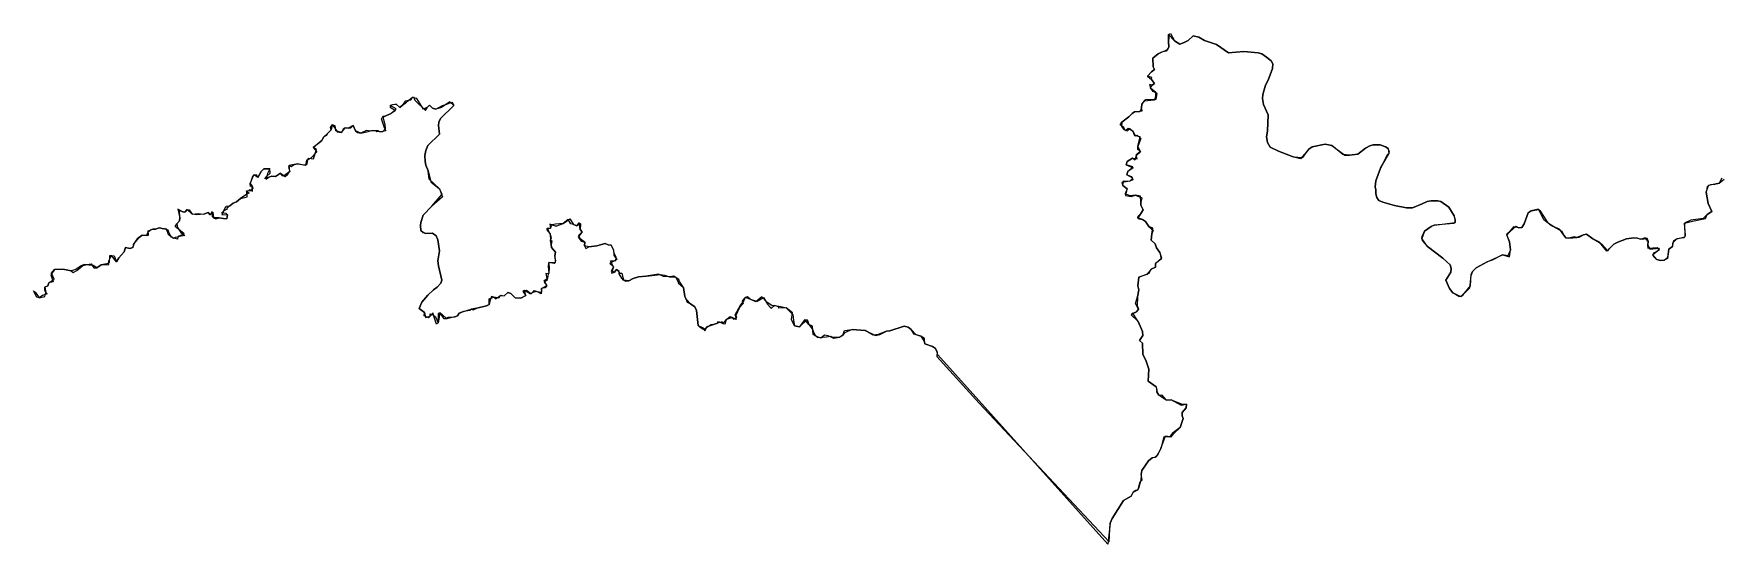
# Model space of a CAD drawing. Extents: x -74 to -34.8, y -33.8 to 5.3.
# Drawn here: x -48.445 to -47.243, y -13.468 to -13.103 of the extents above; entities that cross this region are included whole.
import ezdxf

# ---------------------------------------------------------------- set-up
doc = ezdxf.new("R2010")
doc.units = 0
doc.header["$LTSCALE"] = 2
doc.layers.add('UFEBRASIL', color=7, linetype='Continuous')

msp = doc.modelspace()

# ---------------------------------------------------------------- linework, layer by layer
at = {"layer": 'UFEBRASIL'}
for points in [[(-48.4449, -13.2868), (-48.4434, -13.2878), (-48.4408, -13.2917), (-48.4369, -13.2907), (-48.4362, -13.2879), (-48.4368, -13.2864), (-48.4369, -13.2842), (-48.4347, -13.2832), (-48.434, -13.2811), (-48.4302, -13.2785), (-48.4321, -13.2742), (-48.4299, -13.2716), (-48.4241, -13.2713), (-48.4181, -13.2724), (-48.4167, -13.2736), (-48.4139, -13.2722), (-48.4097, -13.2687), (-48.4068, -13.268), (-48.4038, -13.2674), (-48.4019, -13.2704), (-48.3998, -13.2702), (-48.3967, -13.2681), (-48.3912, -13.2679), (-48.3913, -13.2652), (-48.3892, -13.2616), (-48.3875, -13.2618), (-48.3857, -13.2661), (-48.384, -13.2631), (-48.3803, -13.2588), (-48.3794, -13.2559), (-48.3761, -13.2565), (-48.3741, -13.2559), (-48.3728, -13.2527), (-48.3696, -13.2487), (-48.3675, -13.247), (-48.363, -13.247), (-48.3631, -13.244), (-48.3597, -13.2427), (-48.358, -13.2428), (-48.3553, -13.2418), (-48.352, -13.2424), (-48.3509, -13.2419), (-48.3497, -13.2442), (-48.349, -13.2462), (-48.345, -13.249), (-48.3437, -13.2484), (-48.3419, -13.2481), (-48.3415, -13.2476), (-48.3374, -13.246), (-48.3402, -13.2438), (-48.344, -13.2408), (-48.3428, -13.2388), (-48.3407, -13.2368), (-48.3406, -13.2347), (-48.3407, -13.2296), (-48.3368, -13.2302), (-48.3354, -13.2287), (-48.3338, -13.2288), (-48.3317, -13.232), (-48.3275, -13.2314), (-48.3235, -13.2319), (-48.3204, -13.2308), (-48.319, -13.2324), (-48.317, -13.2306), (-48.3166, -13.2346), (-48.3148, -13.2352), (-48.3125, -13.2345), (-48.3095, -13.235), (-48.3071, -13.2354), (-48.3065, -13.2325), (-48.3075, -13.2315), (-48.3108, -13.2313), (-48.3091, -13.2296), (-48.3085, -13.2279), (-48.3076, -13.2263), (-48.3049, -13.226), (-48.3025, -13.2241), (-48.3001, -13.2231), (-48.2974, -13.2208), (-48.2926, -13.2196), (-48.2928, -13.2163), (-48.2931, -13.2154), (-48.2899, -13.215), (-48.2888, -13.2156), (-48.289, -13.212), (-48.2901, -13.2122), (-48.2903, -13.2102), (-48.2879, -13.204), (-48.2862, -13.2036), (-48.285, -13.2059), (-48.2825, -13.2016), (-48.2806, -13.1997), (-48.2765, -13.1995), (-48.278, -13.2029), (-48.2786, -13.2049), (-48.2791, -13.207), (-48.2775, -13.2057), (-48.2753, -13.2049), (-48.2724, -13.205), (-48.2687, -13.2028), (-48.2654, -13.205), (-48.2635, -13.2035), (-48.2622, -13.2016), (-48.2627, -13.1972), (-48.2611, -13.1979), (-48.2591, -13.1965), (-48.2564, -13.1961), (-48.2509, -13.197), (-48.2497, -13.1961), (-48.2493, -13.1932), (-48.2486, -13.1919), (-48.2453, -13.1924), (-48.2432, -13.1858), (-48.2455, -13.1845), (-48.239, -13.179), (-48.2379, -13.1768), (-48.2352, -13.1744), (-48.2327, -13.1718), (-48.2332, -13.1701), (-48.2319, -13.1682), (-48.2304, -13.1701), (-48.2284, -13.1733), (-48.2252, -13.1737), (-48.2227, -13.1703), (-48.2205, -13.1706), (-48.2187, -13.1704), (-48.2169, -13.1686), (-48.2154, -13.1726), (-48.2138, -13.1736), (-48.2116, -13.1741), (-48.2062, -13.173), (-48.204, -13.1722), (-48.1993, -13.1723), (-48.1982, -13.1729), (-48.1959, -13.173), (-48.1939, -13.1709), (-48.1941, -13.1683), (-48.1958, -13.162), (-48.1932, -13.1615), (-48.19, -13.16), (-48.1863, -13.1568), (-48.1906, -13.1545), (-48.1888, -13.1537), (-48.1864, -13.1535), (-48.1838, -13.1558), (-48.1817, -13.1541), (-48.1789, -13.1521), (-48.1783, -13.1513), (-48.175, -13.1487), (-48.1739, -13.1481), (-48.1729, -13.1507), (-48.1654, -13.1579), (-48.164, -13.1555), (-48.1625, -13.1541), (-48.1603, -13.1562), (-48.158, -13.157), (-48.1532, -13.1543), (-48.151, -13.1536), (-48.1467, -13.152), (-48.1451, -13.1544), (-48.1547, -13.1636), (-48.1559, -13.1662), (-48.1561, -13.1687), (-48.1555, -13.1749), (-48.1638, -13.1829), (-48.1651, -13.1865), (-48.1658, -13.19), (-48.1656, -13.1944), (-48.1651, -13.1971), (-48.1636, -13.201), (-48.1617, -13.2088), (-48.1554, -13.2139), (-48.1533, -13.2197), (-48.1609, -13.2262), (-48.167, -13.2327), (-48.1687, -13.2379), (-48.1689, -13.2401), (-48.1687, -13.2436), (-48.167, -13.245), (-48.1652, -13.2457), (-48.1603, -13.2456), (-48.1579, -13.2474), (-48.1565, -13.2503), (-48.1555, -13.2581), (-48.1565, -13.2652), (-48.1562, -13.2689), (-48.1537, -13.2792), (-48.1544, -13.2812), (-48.1571, -13.2842), (-48.1596, -13.2859), (-48.1638, -13.2899), (-48.1679, -13.2948), (-48.1698, -13.2993), (-48.1661, -13.3023), (-48.1654, -13.3058), (-48.162, -13.3049), (-48.162, -13.3031), (-48.1597, -13.3042), (-48.1583, -13.3053), (-48.1564, -13.3095), (-48.156, -13.3084), (-48.155, -13.3024), (-48.1536, -13.3035), (-48.1501, -13.3068), (-48.1492, -13.3056), (-48.1446, -13.3054), (-48.1426, -13.3046), (-48.1413, -13.3027), (-48.1382, -13.3015), (-48.1328, -13.2999), (-48.1313, -13.3003), (-48.1288, -13.2992), (-48.1219, -13.2974), (-48.12, -13.2964), (-48.12, -13.2924), (-48.1167, -13.2912), (-48.1154, -13.2925), (-48.1127, -13.2905), (-48.1114, -13.2898), (-48.1093, -13.2902), (-48.1068, -13.2878), (-48.1045, -13.2886), (-48.1014, -13.2917), (-48.0975, -13.2919), (-48.0938, -13.29), (-48.0949, -13.2866), (-48.0933, -13.2863), (-48.09, -13.2889), (-48.0879, -13.2865), (-48.086, -13.2871), (-48.0825, -13.2877), (-48.0827, -13.2851), (-48.0789, -13.283), (-48.0795, -13.2815), (-48.0808, -13.2794), (-48.0782, -13.2777), (-48.0778, -13.2746), (-48.0772, -13.2739), (-48.0777, -13.2694), (-48.0774, -13.2664), (-48.0729, -13.2662), (-48.0725, -13.2653), (-48.0731, -13.2618), (-48.0728, -13.259), (-48.0756, -13.2557), (-48.0759, -13.2536), (-48.0762, -13.2505), (-48.0755, -13.2488), (-48.0765, -13.246), (-48.0787, -13.242), (-48.0762, -13.242), (-48.075, -13.2395), (-48.0729, -13.2402), (-48.0718, -13.2404), (-48.0672, -13.2386), (-48.0625, -13.2354), (-48.0599, -13.2394), (-48.0574, -13.2403), (-48.0558, -13.2382), (-48.055, -13.239), (-48.0551, -13.2429), (-48.0538, -13.2447), (-48.0566, -13.2484), (-48.0545, -13.2512), (-48.0519, -13.2519), (-48.0521, -13.2546), (-48.0512, -13.2564), (-48.0489, -13.2554), (-48.0433, -13.2546), (-48.0374, -13.253), (-48.0352, -13.2538), (-48.0331, -13.254), (-48.0314, -13.2574), (-48.0311, -13.2613), (-48.029, -13.2644), (-48.0315, -13.2658), (-48.0339, -13.2672), (-48.0314, -13.2697), (-48.0327, -13.274), (-48.0306, -13.2734), (-48.0291, -13.2715), (-48.0266, -13.274), (-48.0254, -13.2742), (-48.0243, -13.2792), (-48.0226, -13.2798), (-48.0204, -13.2795), (-48.0174, -13.2779), (-48.0136, -13.2768), (-48.008, -13.2763), (-47.9978, -13.275), (-47.9949, -13.2756), (-47.9915, -13.2767), (-47.9868, -13.2769), (-47.9852, -13.2805), (-47.9853, -13.2811), (-47.9814, -13.2843), (-47.9805, -13.2908), (-47.9789, -13.2947), (-47.9764, -13.2959), (-47.9733, -13.2981), (-47.9721, -13.3008), (-47.971, -13.3115), (-47.968, -13.313), (-47.9663, -13.3153), (-47.9645, -13.3123), (-47.9607, -13.3111), (-47.9572, -13.3097), (-47.9565, -13.3087), (-47.9533, -13.3101), (-47.9518, -13.3103), (-47.9509, -13.3069), (-47.9467, -13.3058), (-47.9459, -13.307), (-47.9433, -13.3055), (-47.9445, -13.3039), (-47.9408, -13.2969), (-47.9384, -13.294), (-47.9375, -13.2914), (-47.9359, -13.2907), (-47.9334, -13.2929), (-47.929, -13.2942), (-47.9243, -13.2914), (-47.9216, -13.2962), (-47.9197, -13.2983), (-47.9187, -13.299), (-47.9166, -13.2973), (-47.912, -13.2979), (-47.9083, -13.2989), (-47.9035, -13.3037), (-47.903, -13.3078), (-47.9022, -13.3118), (-47.8988, -13.3125), (-47.8932, -13.3072), (-47.892, -13.3108), (-47.8898, -13.3139), (-47.8881, -13.3177), (-47.8859, -13.32), (-47.8821, -13.3198), (-47.8798, -13.3195), (-47.8763, -13.3192), (-47.8745, -13.3204), (-47.8703, -13.3199), (-47.8675, -13.3179), (-47.8666, -13.3151), (-47.8613, -13.3144), (-47.852, -13.315), (-47.8445, -13.3186), (-47.8415, -13.318), (-47.8368, -13.3154), (-47.8343, -13.3152), (-47.824, -13.3119), (-47.8212, -13.3126), (-47.8192, -13.3144), (-47.8159, -13.318), (-47.8123, -13.3192), (-47.8101, -13.3224), (-47.8093, -13.3246), (-47.804, -13.3264), (-47.8018, -13.328), (-47.8005, -13.3305), (-47.8008, -13.3337), (-47.7707, -13.3669), (-47.678, -13.466), (-47.6772, -13.4525), (-47.6758, -13.4492), (-47.6677, -13.4363), (-47.6622, -13.4334), (-47.6608, -13.4304), (-47.6574, -13.4287), (-47.6569, -13.4277), (-47.6553, -13.4223), (-47.6545, -13.4218), (-47.6551, -13.4178), (-47.6546, -13.415), (-47.6498, -13.4082), (-47.6473, -13.406), (-47.6443, -13.405), (-47.643, -13.403), (-47.6411, -13.3992), (-47.6377, -13.3902), (-47.6338, -13.3909), (-47.6318, -13.3885), (-47.6272, -13.3844), (-47.6251, -13.3779), (-47.626, -13.3759), (-47.626, -13.3736), (-47.6231, -13.3702), (-47.6227, -13.3677), (-47.6263, -13.3686), (-47.6337, -13.3645), (-47.6373, -13.3648), (-47.6425, -13.3611), (-47.644, -13.3588), (-47.6436, -13.3576), (-47.6444, -13.3553), (-47.6501, -13.3512), (-47.6497, -13.3426), (-47.6517, -13.3362), (-47.6539, -13.3322), (-47.6541, -13.3242), (-47.6563, -13.3223), (-47.6539, -13.3185), (-47.6542, -13.3157), (-47.6572, -13.3085), (-47.6614, -13.3025), (-47.6603, -13.3026), (-47.6584, -13.3017), (-47.657, -13.2999), (-47.6592, -13.2958), (-47.6577, -13.2911), (-47.6568, -13.286), (-47.6574, -13.2832), (-47.6568, -13.2769), (-47.6495, -13.2741), (-47.648, -13.2712), (-47.6448, -13.2699), (-47.6449, -13.2672), (-47.6405, -13.2632), (-47.6418, -13.2593), (-47.6442, -13.256), (-47.6452, -13.2531), (-47.6481, -13.2506), (-47.6476, -13.2461), (-47.6467, -13.242), (-47.6497, -13.2409), (-47.652, -13.2372), (-47.6542, -13.2357), (-47.6575, -13.2347), (-47.6573, -13.2333), (-47.6553, -13.2316), (-47.6536, -13.229), (-47.6554, -13.2255), (-47.6554, -13.2234), (-47.6556, -13.2192), (-47.6591, -13.2183), (-47.6629, -13.2188), (-47.6665, -13.2174), (-47.6656, -13.2164), (-47.665, -13.214), (-47.6683, -13.2116), (-47.6678, -13.2083), (-47.6632, -13.2085), (-47.661, -13.2063), (-47.6637, -13.2049), (-47.6654, -13.2038), (-47.6647, -13.2015), (-47.6611, -13.1982), (-47.6659, -13.1967), (-47.6651, -13.1945), (-47.6613, -13.1921), (-47.6579, -13.1924), (-47.6586, -13.1897), (-47.6558, -13.1869), (-47.6574, -13.1859), (-47.6575, -13.1836), (-47.6559, -13.1768), (-47.6593, -13.176), (-47.6602, -13.1751), (-47.6609, -13.1729), (-47.6644, -13.1709), (-47.6663, -13.1726), (-47.6675, -13.1702), (-47.67, -13.1683), (-47.6688, -13.1664), (-47.6639, -13.1625), (-47.6615, -13.16), (-47.6598, -13.159), (-47.6545, -13.1583), (-47.655, -13.156), (-47.6546, -13.1534), (-47.6519, -13.1501), (-47.6445, -13.1499), (-47.6438, -13.1458), (-47.6466, -13.1443), (-47.6484, -13.1419), (-47.6473, -13.1399), (-47.6456, -13.1387), (-47.6477, -13.1359), (-47.6476, -13.1345), (-47.6507, -13.1334), (-47.6478, -13.1303), (-47.6455, -13.1286), (-47.6465, -13.1267), (-47.6467, -13.1206), (-47.6431, -13.1176), (-47.6407, -13.1164), (-47.636, -13.1143), (-47.6353, -13.1124), (-47.6356, -13.109), (-47.6357, -13.1037), (-47.6342, -13.1031), (-47.6313, -13.1082), (-47.6276, -13.1105), (-47.6245, -13.1095), (-47.6217, -13.108), (-47.618, -13.1047), (-47.6141, -13.1055), (-47.61, -13.1081), (-47.6014, -13.1109), (-47.5929, -13.1167), (-47.5819, -13.1159), (-47.5717, -13.1168), (-47.569, -13.1175), (-47.5657, -13.1198), (-47.5625, -13.1226), (-47.5613, -13.1247), (-47.5615, -13.1279), (-47.5646, -13.1363), (-47.5665, -13.1399), (-47.5683, -13.1466), (-47.5685, -13.1495), (-47.5679, -13.1536), (-47.5646, -13.161), (-47.565, -13.1728), (-47.5658, -13.1768), (-47.5651, -13.1807), (-47.5631, -13.1842), (-47.5572, -13.187), (-47.5467, -13.191), (-47.5399, -13.1916), (-47.5355, -13.1855), (-47.5331, -13.1838), (-47.5239, -13.1819), (-47.5192, -13.1829), (-47.5099, -13.1899), (-47.5065, -13.1899), (-47.5006, -13.1892), (-47.4952, -13.1849), (-47.4921, -13.1831), (-47.4897, -13.1826), (-47.4846, -13.1825), (-47.4808, -13.184), (-47.4789, -13.1851), (-47.4785, -13.1888), (-47.4795, -13.1893), (-47.4844, -13.1991), (-47.4878, -13.2081), (-47.4883, -13.2125), (-47.4878, -13.2147), (-47.4879, -13.2174), (-47.4871, -13.2202), (-47.4856, -13.2222), (-47.4828, -13.2234), (-47.4745, -13.2257), (-47.4659, -13.2274), (-47.4616, -13.2275), (-47.4547, -13.2247), (-47.4513, -13.2229), (-47.4484, -13.2224), (-47.4435, -13.2224), (-47.4414, -13.223), (-47.4358, -13.2271), (-47.432, -13.2331), (-47.4313, -13.238), (-47.4322, -13.2387), (-47.4463, -13.2399), (-47.4483, -13.2407), (-47.453, -13.2442), (-47.4551, -13.2494), (-47.4548, -13.2507), (-47.4509, -13.255), (-47.4401, -13.2633), (-47.4348, -13.2682), (-47.434, -13.2707), (-47.4343, -13.2733), (-47.4378, -13.279), (-47.4352, -13.285), (-47.4329, -13.2881), (-47.4271, -13.2907), (-47.4257, -13.2897), (-47.4202, -13.2831), (-47.4198, -13.2749), (-47.4189, -13.2729), (-47.4162, -13.2703), (-47.4085, -13.2659), (-47.4036, -13.2638), (-47.3975, -13.2611), (-47.3924, -13.2624), (-47.3918, -13.2574), (-47.3925, -13.2518), (-47.3943, -13.2467), (-47.3938, -13.2456), (-47.388, -13.2406), (-47.3858, -13.2418), (-47.3837, -13.2415), (-47.382, -13.2388), (-47.3793, -13.2311), (-47.3771, -13.2295), (-47.3716, -13.2287), (-47.3708, -13.2293), (-47.3662, -13.2368), (-47.364, -13.2391), (-47.3617, -13.2405), (-47.3551, -13.2441), (-47.3538, -13.247), (-47.3524, -13.2488), (-47.3502, -13.2491), (-47.3446, -13.2486), (-47.3429, -13.2484), (-47.3398, -13.2467), (-47.3377, -13.2463), (-47.3331, -13.2497), (-47.327, -13.2531), (-47.3223, -13.2582), (-47.3212, -13.2565), (-47.3182, -13.2534), (-47.3153, -13.252), (-47.309, -13.2497), (-47.3039, -13.2489), (-47.3013, -13.249), (-47.2975, -13.2498), (-47.2945, -13.2489), (-47.2936, -13.2516), (-47.2939, -13.2538), (-47.2924, -13.257), (-47.2857, -13.2563), (-47.287, -13.2585), (-47.2903, -13.2611), (-47.2899, -13.2622), (-47.2874, -13.2644), (-47.2849, -13.265), (-47.2822, -13.2649), (-47.2796, -13.2627), (-47.2788, -13.257), (-47.2762, -13.2551), (-47.2754, -13.2509), (-47.2732, -13.2496), (-47.2674, -13.2482), (-47.2671, -13.2472), (-47.2678, -13.2384), (-47.262, -13.2369), (-47.2528, -13.2351), (-47.2515, -13.2323), (-47.2482, -13.2301), (-47.2508, -13.2243), (-47.2522, -13.2163), (-47.2507, -13.2114), (-47.249, -13.2107), (-47.2461, -13.2106), (-47.243, -13.2099), (-47.2395, -13.2069)], [(-47.2411, -13.2063), (-47.243, -13.2099), (-47.2461, -13.2106), (-47.2507, -13.2114), (-47.2515, -13.2124), (-47.2522, -13.2163), (-47.2508, -13.2243), (-47.2482, -13.2301), (-47.2515, -13.2323), (-47.2545, -13.2351), (-47.2633, -13.2362), (-47.2678, -13.2384), (-47.2674, -13.2482), (-47.2682, -13.2489), (-47.2732, -13.2496), (-47.2762, -13.2526), (-47.2762, -13.2551), (-47.2788, -13.257), (-47.2799, -13.2636), (-47.2822, -13.2649), (-47.2849, -13.265), (-47.2874, -13.2644), (-47.2903, -13.2611), (-47.2897, -13.2595), (-47.2856, -13.2574), (-47.2871, -13.256), (-47.2936, -13.2565), (-47.2939, -13.2538), (-47.2936, -13.2516), (-47.2958, -13.2488), (-47.2991, -13.25), (-47.3013, -13.249), (-47.3039, -13.2489), (-47.309, -13.2497), (-47.3153, -13.252), (-47.3182, -13.2534), (-47.3212, -13.2565), (-47.323, -13.2583), (-47.3283, -13.252), (-47.3331, -13.2497), (-47.3377, -13.2463), (-47.3398, -13.2467), (-47.3446, -13.2486), (-47.3463, -13.2482), (-47.3502, -13.2491), (-47.3524, -13.2488), (-47.3538, -13.247), (-47.3567, -13.243), (-47.3617, -13.2405), (-47.364, -13.2391), (-47.368, -13.2361), (-47.3716, -13.2287), (-47.3731, -13.2286), (-47.3771, -13.2295), (-47.3793, -13.2311), (-47.382, -13.2388), (-47.3837, -13.2415), (-47.3858, -13.2418), (-47.3897, -13.241), (-47.3943, -13.2467), (-47.3942, -13.2478), (-47.3925, -13.2518), (-47.3918, -13.2574), (-47.3937, -13.2617), (-47.3975, -13.2611), (-47.4048, -13.2648), (-47.4085, -13.2659), (-47.4162, -13.2703), (-47.4189, -13.2729), (-47.42, -13.2761), (-47.4211, -13.2848), (-47.4271, -13.2907), (-47.4287, -13.2908), (-47.4329, -13.2881), (-47.4352, -13.285), (-47.4378, -13.279), (-47.4343, -13.2733), (-47.434, -13.2707), (-47.4348, -13.2682), (-47.4401, -13.2633), (-47.4509, -13.255), (-47.4551, -13.2494), (-47.4548, -13.248), (-47.453, -13.2442), (-47.4483, -13.2407), (-47.4463, -13.2399), (-47.4313, -13.238), (-47.4311, -13.2362), (-47.432, -13.2331), (-47.4358, -13.2271), (-47.4414, -13.223), (-47.4435, -13.2224), (-47.4484, -13.2224), (-47.4513, -13.2229), (-47.4547, -13.2247), (-47.4616, -13.2275), (-47.4659, -13.2274), (-47.4745, -13.2257), (-47.4828, -13.2234), (-47.4856, -13.2222), (-47.4871, -13.2202), (-47.4879, -13.2174), (-47.4878, -13.2147), (-47.4883, -13.2125), (-47.4878, -13.2081), (-47.4844, -13.1991), (-47.4785, -13.1888), (-47.4781, -13.1877), (-47.4789, -13.1851), (-47.4808, -13.184), (-47.4846, -13.1825), (-47.4897, -13.1826), (-47.4921, -13.1831), (-47.4952, -13.1849), (-47.5006, -13.1892), (-47.5065, -13.1899), (-47.5114, -13.1895), (-47.5192, -13.1829), (-47.5239, -13.1819), (-47.5331, -13.1838), (-47.5355, -13.1855), (-47.5414, -13.1924), (-47.5467, -13.191), (-47.5572, -13.187), (-47.5631, -13.1842), (-47.5651, -13.1807), (-47.5658, -13.1768), (-47.565, -13.1728), (-47.5646, -13.161), (-47.5679, -13.1536), (-47.5685, -13.1495), (-47.5683, -13.1466), (-47.5665, -13.1399), (-47.5646, -13.1363), (-47.5615, -13.1279), (-47.5613, -13.1247), (-47.5625, -13.1226), (-47.5657, -13.1198), (-47.569, -13.1175), (-47.5717, -13.1168), (-47.5819, -13.1159), (-47.5929, -13.1167), (-47.6014, -13.1109), (-47.61, -13.1081), (-47.6141, -13.1055), (-47.618, -13.1047), (-47.6217, -13.108), (-47.6245, -13.1095), (-47.6276, -13.1105), (-47.6313, -13.1082), (-47.6357, -13.1037), (-47.6353, -13.1055), (-47.6356, -13.109), (-47.6353, -13.1124), (-47.6372, -13.1157), (-47.6407, -13.1164), (-47.6431, -13.1176), (-47.6467, -13.1206), (-47.6465, -13.1267), (-47.6455, -13.1286), (-47.6478, -13.1303), (-47.6507, -13.1334), (-47.6477, -13.1359), (-47.6456, -13.1387), (-47.6473, -13.1399), (-47.6491, -13.1394), (-47.6484, -13.1419), (-47.645, -13.1447), (-47.6448, -13.1475), (-47.6456, -13.1506), (-47.6532, -13.1512), (-47.6546, -13.1534), (-47.655, -13.156), (-47.6561, -13.159), (-47.6598, -13.159), (-47.6615, -13.16), (-47.6639, -13.1625), (-47.6688, -13.1664), (-47.6691, -13.1694), (-47.6676, -13.1715), (-47.6649, -13.1726), (-47.6632, -13.1709), (-47.6609, -13.1729), (-47.6593, -13.176), (-47.6579, -13.1755), (-47.6553, -13.1779), (-47.6575, -13.1836), (-47.6558, -13.1869), (-47.6557, -13.1874), (-47.6588, -13.1903), (-47.6596, -13.1934), (-47.6613, -13.1921), (-47.6651, -13.1945), (-47.6659, -13.1967), (-47.6609, -13.1989), (-47.6647, -13.2015), (-47.6654, -13.2038), (-47.6619, -13.2052), (-47.6611, -13.2074), (-47.6632, -13.2085), (-47.6689, -13.2094), (-47.6683, -13.2116), (-47.665, -13.214), (-47.6665, -13.2174), (-47.6663, -13.2187), (-47.6622, -13.2193), (-47.6591, -13.2183), (-47.6546, -13.2203), (-47.6554, -13.2234), (-47.6554, -13.2255), (-47.6536, -13.229), (-47.6553, -13.2316), (-47.6575, -13.2347), (-47.6565, -13.2354), (-47.6542, -13.2357), (-47.652, -13.2372), (-47.6497, -13.2409), (-47.6466, -13.2435), (-47.6476, -13.2461), (-47.6481, -13.2506), (-47.6452, -13.2531), (-47.6442, -13.256), (-47.6418, -13.2593), (-47.6408, -13.2642), (-47.6449, -13.2672), (-47.6448, -13.2699), (-47.648, -13.2712), (-47.6511, -13.2751), (-47.6568, -13.2769), (-47.6574, -13.2832), (-47.6568, -13.286), (-47.6577, -13.2911), (-47.6579, -13.2971), (-47.657, -13.2999), (-47.6584, -13.3017), (-47.6618, -13.3032), (-47.6622, -13.3038), (-47.6572, -13.3085), (-47.6542, -13.3157), (-47.6539, -13.3185), (-47.6563, -13.3223), (-47.6541, -13.3242), (-47.6539, -13.3322), (-47.6517, -13.3362), (-47.6497, -13.3426), (-47.6501, -13.3512), (-47.6444, -13.3553), (-47.644, -13.3588), (-47.6425, -13.3611), (-47.6406, -13.361), (-47.6373, -13.3648), (-47.6337, -13.3645), (-47.6258, -13.3676), (-47.6227, -13.3677), (-47.6231, -13.3702), (-47.626, -13.3736), (-47.626, -13.3759), (-47.6251, -13.3779), (-47.6272, -13.3844), (-47.6331, -13.3885), (-47.6349, -13.3913), (-47.6389, -13.391), (-47.6411, -13.3992), (-47.643, -13.403), (-47.6452, -13.4056), (-47.6473, -13.406), (-47.6498, -13.4082), (-47.6546, -13.415), (-47.6551, -13.4178), (-47.6553, -13.4223), (-47.6562, -13.4239), (-47.6574, -13.4287), (-47.6589, -13.4292), (-47.6608, -13.4304), (-47.6622, -13.4334), (-47.6677, -13.4363), (-47.6758, -13.4492), (-47.6772, -13.4525), (-47.679, -13.4677), (-47.8002, -13.3325), (-47.8005, -13.3305), (-47.8018, -13.328), (-47.804, -13.3264), (-47.8093, -13.3246), (-47.8096, -13.3207), (-47.8123, -13.3192), (-47.817, -13.3177), (-47.8192, -13.3144), (-47.8212, -13.3126), (-47.824, -13.3119), (-47.8343, -13.3152), (-47.8368, -13.3154), (-47.8427, -13.3179), (-47.8463, -13.3183), (-47.852, -13.315), (-47.8613, -13.3144), (-47.8666, -13.3166), (-47.8682, -13.3188), (-47.8703, -13.3199), (-47.8756, -13.3201), (-47.8782, -13.3189), (-47.881, -13.3184), (-47.8836, -13.3205), (-47.8871, -13.3191), (-47.8889, -13.318), (-47.8894, -13.312), (-47.892, -13.3108), (-47.8949, -13.3072), (-47.8988, -13.3125), (-47.9022, -13.3118), (-47.9045, -13.3071), (-47.9037, -13.3024), (-47.9083, -13.2989), (-47.9135, -13.2992), (-47.9137, -13.2981), (-47.9166, -13.2973), (-47.9183, -13.2974), (-47.922, -13.2948), (-47.9255, -13.2911), (-47.9299, -13.2946), (-47.9334, -13.2929), (-47.9375, -13.2914), (-47.9395, -13.2939), (-47.9388, -13.2957), (-47.9415, -13.2987), (-47.9444, -13.3047), (-47.9438, -13.3071), (-47.9467, -13.3058), (-47.9481, -13.3053), (-47.9516, -13.3078), (-47.9533, -13.3101), (-47.9539, -13.3088), (-47.9572, -13.3097), (-47.9607, -13.3111), (-47.9618, -13.3109), (-47.9656, -13.3133), (-47.9674, -13.3144), (-47.9695, -13.3128), (-47.971, -13.3115), (-47.9721, -13.3008), (-47.9733, -13.2981), (-47.9764, -13.2959), (-47.9793, -13.2929), (-47.9805, -13.2908), (-47.9814, -13.2843), (-47.9843, -13.28), (-47.9848, -13.2787), (-47.9884, -13.2763), (-47.9915, -13.2767), (-47.9958, -13.2764), (-47.9993, -13.2749), (-48.008, -13.2763), (-48.0136, -13.2768), (-48.0174, -13.2779), (-48.0204, -13.2795), (-48.0243, -13.2792), (-48.0255, -13.2777), (-48.0273, -13.2747), (-48.0274, -13.2729), (-48.0291, -13.2715), (-48.0306, -13.2734), (-48.0328, -13.2727), (-48.0314, -13.2697), (-48.0335, -13.2654), (-48.0297, -13.2651), (-48.0295, -13.2628), (-48.0307, -13.2604), (-48.0314, -13.2574), (-48.0331, -13.254), (-48.0352, -13.2538), (-48.0374, -13.253), (-48.0433, -13.2546), (-48.0489, -13.2554), (-48.0521, -13.2546), (-48.0519, -13.2519), (-48.0524, -13.2515), (-48.0552, -13.2495), (-48.056, -13.247), (-48.0538, -13.2447), (-48.0551, -13.2429), (-48.0558, -13.2382), (-48.0574, -13.2403), (-48.0599, -13.2394), (-48.0617, -13.2388), (-48.0636, -13.2357), (-48.0672, -13.2386), (-48.0727, -13.2392), (-48.075, -13.2395), (-48.0768, -13.2392), (-48.0762, -13.242), (-48.0791, -13.243), (-48.0765, -13.246), (-48.0762, -13.2505), (-48.0754, -13.2511), (-48.0759, -13.2536), (-48.0756, -13.2557), (-48.0728, -13.259), (-48.0731, -13.2618), (-48.0729, -13.2662), (-48.0736, -13.2671), (-48.0774, -13.2664), (-48.0772, -13.2712), (-48.0778, -13.2746), (-48.0797, -13.2743), (-48.0786, -13.2791), (-48.0807, -13.2806), (-48.0789, -13.283), (-48.08, -13.2846), (-48.0827, -13.2851), (-48.083, -13.2888), (-48.086, -13.2871), (-48.0888, -13.2879), (-48.0908, -13.2889), (-48.0949, -13.2866), (-48.0959, -13.2872), (-48.0938, -13.29), (-48.0975, -13.2919), (-48.1014, -13.2917), (-48.1045, -13.2886), (-48.1068, -13.2878), (-48.1093, -13.2902), (-48.1127, -13.2905), (-48.1132, -13.292), (-48.1167, -13.2912), (-48.1184, -13.2907), (-48.1196, -13.294), (-48.12, -13.2964), (-48.1219, -13.2974), (-48.1288, -13.2992), (-48.1328, -13.2999), (-48.1338, -13.3008), (-48.1382, -13.3015), (-48.1413, -13.3027), (-48.1426, -13.3046), (-48.1446, -13.3054), (-48.1501, -13.3068), (-48.1521, -13.3067), (-48.155, -13.3024), (-48.1563, -13.303), (-48.1564, -13.3095), (-48.1575, -13.3105), (-48.1597, -13.3042), (-48.16, -13.3025), (-48.162, -13.3049), (-48.1632, -13.306), (-48.1664, -13.3045), (-48.1661, -13.3023), (-48.1698, -13.2993), (-48.1679, -13.2948), (-48.1638, -13.2899), (-48.1596, -13.2859), (-48.1571, -13.2842), (-48.1544, -13.2812), (-48.1537, -13.2792), (-48.1562, -13.2689), (-48.1565, -13.2652), (-48.1555, -13.2581), (-48.1565, -13.2503), (-48.1579, -13.2474), (-48.1603, -13.2456), (-48.1652, -13.2457), (-48.167, -13.245), (-48.1687, -13.2436), (-48.1689, -13.2401), (-48.1687, -13.2379), (-48.167, -13.2327), (-48.1609, -13.2262), (-48.1535, -13.2178), (-48.1554, -13.2139), (-48.1627, -13.207), (-48.1636, -13.201), (-48.1651, -13.1971), (-48.1656, -13.1944), (-48.1658, -13.19), (-48.1651, -13.1865), (-48.1638, -13.1829), (-48.1555, -13.1749), (-48.1561, -13.1687), (-48.1559, -13.1662), (-48.1547, -13.1636), (-48.1451, -13.1544), (-48.148, -13.1518), (-48.151, -13.1536), (-48.1539, -13.1558), (-48.158, -13.157), (-48.1603, -13.1562), (-48.1625, -13.1541), (-48.164, -13.1555), (-48.1669, -13.1571), (-48.1715, -13.1493), (-48.175, -13.1487), (-48.1759, -13.1505), (-48.18, -13.1512), (-48.1817, -13.1541), (-48.1838, -13.1558), (-48.1864, -13.1535), (-48.1906, -13.1545), (-48.1906, -13.1555), (-48.1868, -13.158), (-48.19, -13.16), (-48.1932, -13.1615), (-48.1969, -13.1636), (-48.1948, -13.17), (-48.1936, -13.1726), (-48.1959, -13.173), (-48.2001, -13.1733), (-48.2007, -13.1724), (-48.2047, -13.1728), (-48.2074, -13.1722), (-48.2116, -13.1741), (-48.2154, -13.1726), (-48.2169, -13.1686), (-48.2205, -13.1706), (-48.2227, -13.1703), (-48.2241, -13.1714), (-48.2252, -13.1737), (-48.2294, -13.1726), (-48.2298, -13.1688), (-48.2319, -13.1682), (-48.2327, -13.1718), (-48.2352, -13.1744), (-48.2359, -13.1757), (-48.2379, -13.1768), (-48.2397, -13.1802), (-48.2455, -13.1845), (-48.2429, -13.1874), (-48.2472, -13.1921), (-48.2493, -13.1932), (-48.2502, -13.1934), (-48.2509, -13.197), (-48.2524, -13.1971), (-48.2564, -13.1961), (-48.2591, -13.1965), (-48.2627, -13.1972), (-48.2631, -13.1985), (-48.2622, -13.2016), (-48.265, -13.2037), (-48.2671, -13.2049), (-48.2687, -13.2028), (-48.2724, -13.205), (-48.2753, -13.2049), (-48.2775, -13.2057), (-48.28, -13.2067), (-48.2786, -13.2049), (-48.2761, -13.2027), (-48.2765, -13.1995), (-48.2806, -13.1997), (-48.2825, -13.2016), (-48.285, -13.2059), (-48.2879, -13.204), (-48.2887, -13.2051), (-48.2903, -13.2102), (-48.289, -13.212), (-48.2885, -13.2135), (-48.2899, -13.215), (-48.2906, -13.2143), (-48.2928, -13.2163), (-48.2912, -13.2168), (-48.2942, -13.2187), (-48.2974, -13.2208), (-48.3001, -13.2231), (-48.3025, -13.2241), (-48.3049, -13.226), (-48.307, -13.2276), (-48.3068, -13.2285), (-48.3091, -13.2296), (-48.3107, -13.2323), (-48.3065, -13.2325), (-48.3071, -13.2354), (-48.3095, -13.235), (-48.3125, -13.2345), (-48.3166, -13.2346), (-48.3172, -13.2339), (-48.3175, -13.23), (-48.319, -13.2324), (-48.3204, -13.2308), (-48.3235, -13.2319), (-48.3285, -13.2325), (-48.3317, -13.232), (-48.3354, -13.2287), (-48.3368, -13.2302), (-48.3378, -13.2308), (-48.3421, -13.2284), (-48.3406, -13.2347), (-48.3407, -13.2368), (-48.3428, -13.2388), (-48.3422, -13.2415), (-48.3398, -13.245), (-48.3369, -13.2471), (-48.3419, -13.2481), (-48.3422, -13.2498), (-48.345, -13.249), (-48.3466, -13.2484), (-48.3482, -13.2455), (-48.3489, -13.2434), (-48.352, -13.2424), (-48.3553, -13.2418), (-48.358, -13.2428), (-48.3597, -13.2427), (-48.3613, -13.2431), (-48.3635, -13.2454), (-48.3643, -13.2475), (-48.3675, -13.247), (-48.371, -13.2495), (-48.3739, -13.2536), (-48.3741, -13.2559), (-48.3761, -13.2565), (-48.3794, -13.2559), (-48.3803, -13.2588), (-48.384, -13.2631), (-48.3857, -13.2661), (-48.3892, -13.2616), (-48.3908, -13.2618), (-48.3909, -13.2666), (-48.3927, -13.2675), (-48.3967, -13.2681), (-48.3998, -13.2702), (-48.4024, -13.2686), (-48.4054, -13.2683), (-48.4087, -13.2679), (-48.4109, -13.2688), (-48.4148, -13.2716), (-48.4181, -13.2724), (-48.4241, -13.2713), (-48.4299, -13.2716), (-48.4325, -13.2754), (-48.4308, -13.2802), (-48.434, -13.2811), (-48.4347, -13.2832), (-48.4369, -13.2842), (-48.4362, -13.2879), (-48.4352, -13.2889), (-48.4385, -13.2901), (-48.4408, -13.2917), (-48.4425, -13.2912), (-48.4449, -13.2868)]]:
    msp.add_lwpolyline(points, dxfattribs=at)

doc.saveas('drawing.dxf')
